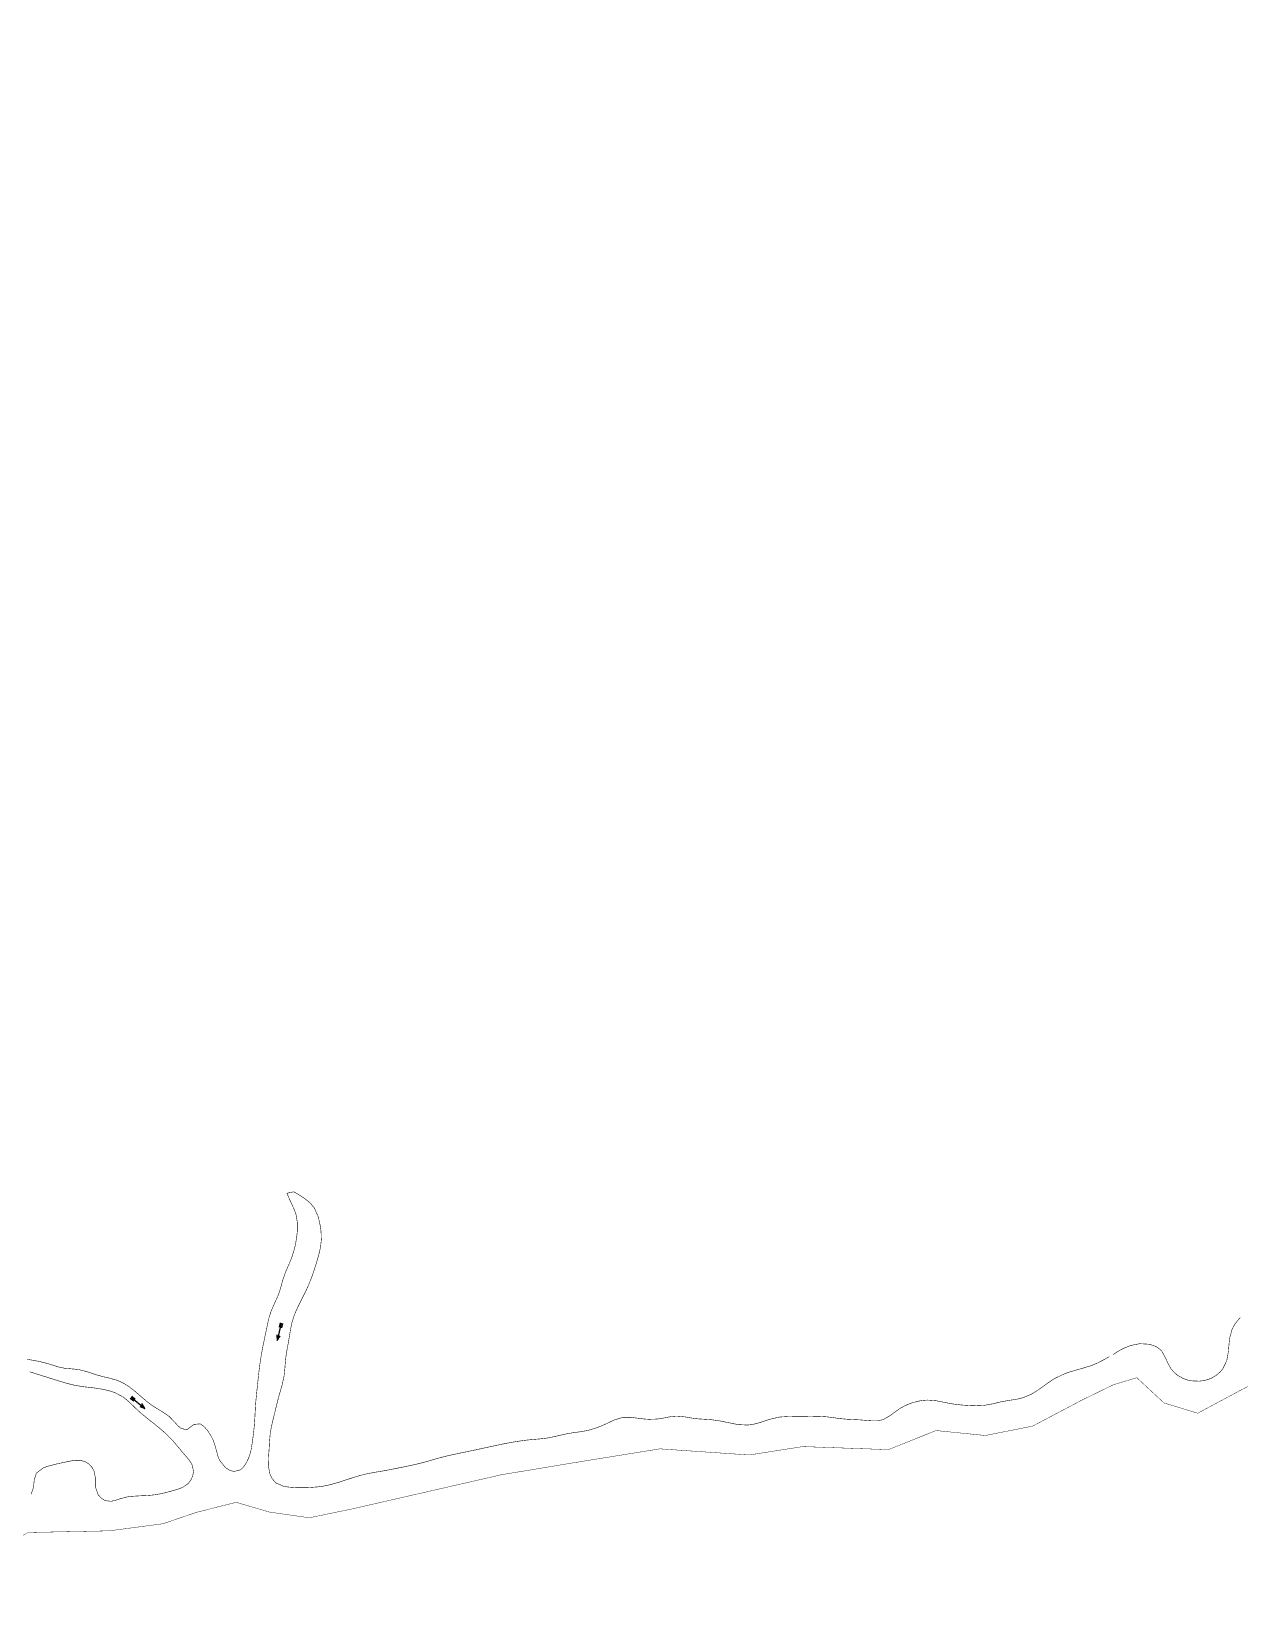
# Model space of a CAD drawing. Extents: x 201549 to 203722, y 4857623 to 4859778.
# Drawn here: x 201955 to 202361, y 4857623 to 4858150 of the extents above; entities that cross this region are included whole.
import ezdxf

# ---------------------------------------------------------------- set-up
doc = ezdxf.new("R2010")
doc.units = 0
doc.header["$LTSCALE"] = 1.5
doc.header["$MEASUREMENT"] = 0
for name, color, linetype in [('HD-CURSO-PERENE', 170, 'CONTINUOUS'), ('HD-TXT-PERENE', 170, 'CONTINUOUS'), ('LM-LIM-SETOR-FISCAL', 7, 'CONTINUOUS')]:
    doc.layers.add(name, color=color, linetype=linetype)
doc.linetypes.add('Limite', pattern='A,20,-3,[130,ltypeshp.shx,S=6.35,R=0,X=0,Y=0],-3,20', length=46)

# ---------------------------------------------------------------- blocks, each defined once
blk = doc.blocks.new('COD035', base_point=(203342.26, 4859498.08))
at = {"layer": 'HD-TXT-PERENE'}
for p, q in [((203342.26, 4859498.485731), (203343.76, 4859498.485731)), ((203342.26, 4859498.085731), (203348.26, 4859498.085731)), ((203342.26, 4859497.685731), (203343.76, 4859497.685731))]:
    blk.add_line(p, q, dxfattribs=at)
blk.add_lwpolyline([(203346.46, 4859497.485731), (203348.26, 4859498.085731), (203346.46, 4859498.685731)], dxfattribs=at)

msp = doc.modelspace()

# ---------------------------------------------------------------- linework, layer by layer
at = {"layer": 'HD-CURSO-PERENE', "const_width": 0.18}
for points in [[(201953.732043, 4857703.315944), (201956.5597, 4857702.805989), (201958.029864, 4857702.508201), (201960.03734, 4857702.014017), (201961.47778, 4857701.579481), (201962.913032, 4857701.123857), (201964.354274, 4857700.703343), (201966.195544, 4857700.310514), (201969.187598, 4857700.048003), (201971.01722, 4857699.851779), (201973.908785, 4857699.108292), (201975.333437, 4857698.621796), (201976.760727, 4857698.134236), (201979.450057, 4857697.399603), (201980.917888, 4857697.077081), (201983.567964, 4857696.365461), (201984.960197, 4857695.806721), (201986.301359, 4857695.119695), (201987.584455, 4857694.324974), (201989.603541, 4857692.799089), (201991.86401, 4857690.831286), (201993.871891, 4857689.142554), (201995.07665, 4857688.223064), (201996.306414, 4857687.363635), (201998.767984, 4857685.884945), (202001.263991, 4857684.204019), (202002.911299, 4857682.529083), (202004.109955, 4857681.195204), (202005.30172, 4857680.107189), (202007.274924, 4857679.631137), (202009.74428, 4857681.432071), (202011.817068, 4857681.62664), (202013.102839, 4857680.717253), (202014.260325, 4857679.40146), (202015.474653, 4857677.532235), (202016.131146, 4857676.178084), (202016.999199, 4857673.574272), (202017.779753, 4857670.700611), (202018.358338, 4857669.300641), (202020.290266, 4857666.922106), (202021.668854, 4857666.046005), (202023.122969, 4857665.599364), (202025.367049, 4857666.176724), (202026.453742, 4857667.231772), (202027.353655, 4857668.605419), (202028.061089, 4857670.119429), (202028.615771, 4857671.754655), (202028.966487, 4857673.216979), (202029.416828, 4857676.116409), (202029.613973, 4857677.65069), (202029.792696, 4857679.141225), (202029.950028, 4857680.641493), (202030.13955, 4857683.141831), (202030.219244, 4857684.640199), (202030.380209, 4857687.631528), (202030.512335, 4857689.347384), (202030.807905, 4857692.333227), (202030.969215, 4857693.825609), (202031.206438, 4857696.061445), (202031.528987, 4857699.043785), (202031.708465, 4857700.533856), (202031.908133, 4857702.020959), (202032.129583, 4857703.505144), (202032.373198, 4857704.985486), (202032.904663, 4857707.821114), (202033.517311, 4857710.755572), (202033.829684, 4857712.223894), (202034.374227, 4857714.84747), (202034.697765, 4857716.316819), (202035.071161, 4857717.769737), (202035.578855, 4857719.344168), (202036.770495, 4857722.095969), (202037.410184, 4857723.456934), (202038.011423, 4857724.831818), (202038.786556, 4857727.104132), (202039.179258, 4857728.553563), (202039.572994, 4857730.003091), (202040.480906, 4857732.598163), (202041.079741, 4857733.975755), (202041.694759, 4857735.346271), (202042.774086, 4857738.075017), (202043.593331, 4857740.951678), (202043.906256, 4857742.429523), (202044.319487, 4857745.12231), (202044.456982, 4857746.642778), (202044.471905, 4857749.16179), (202044.002622, 4857751.944991), (202043.488138, 4857753.443965), (202042.367363, 4857755.910532), (202041.542869, 4857757.645534), (202040.967471, 4857759.112952), (202043.235768, 4857759.600012), (202044.872005, 4857758.656672), (202046.212478, 4857757.789176), (202047.612349, 4857756.799878), (202048.766164, 4857755.833746), (202050.185226, 4857754.115145), (202051.368462, 4857751.416357), (202051.778979, 4857749.922993), (202052.206844, 4857747.814983), (202052.407721, 4857746.317021), (202052.491322, 4857743.339273), (202052.281369, 4857741.383723), (202052.000194, 4857739.907883), (202051.645592, 4857738.441962), (202051.030771, 4857736.254526), (202050.123896, 4857733.397368), (202049.384296, 4857731.262855), (202048.861086, 4857729.855498), (202048.302941, 4857728.462728), (202047.233453, 4857726.098186), (202045.886121, 4857723.419019), (202045.206145, 4857722.077344), (202044.543987, 4857720.720402), (202043.921542, 4857719.347997), (202043.35824, 4857717.954808), (202042.649414, 4857715.744984), (202042.059465, 4857712.80876), (202041.828372, 4857711.322844), (202041.425781, 4857708.948737), (202041.151087, 4857707.472629), (202040.649132, 4857704.516771), (202040.357678, 4857701.712095), (202040.253224, 4857700.21287), (202039.973897, 4857697.595244), (202039.321791, 4857694.673146), (202038.910687, 4857693.226704), (202038.48966, 4857691.782234), (202038.020909, 4857690.074817), (202037.289505, 4857687.16703), (202036.712408, 4857684.799197), (202036.351624, 4857683.34013), (202036.002139, 4857681.878199), (202035.685135, 4857680.41094), (202035.308394, 4857678.127556), (202035.065151, 4857675.139137), (202034.988695, 4857673.639202), (202034.777946, 4857670.672357), (202034.686893, 4857667.678717), (202035.227158, 4857664.790682), (202035.865967, 4857663.373769), (202037.218258, 4857661.767218), (202039.937781, 4857660.612386), (202041.482123, 4857660.378689), (202043.805408, 4857660.206505), (202045.305522, 4857660.159487), (202048.17292, 4857660.202223), (202051.160846, 4857660.424363), (202052.653667, 4857660.617452), (202054.135282, 4857660.875822), (202055.72741, 4857661.236431), (202058.610434, 4857662.064374), (202060.039487, 4857662.526431), (202062.624831, 4857663.381283), (202064.056349, 4857663.835954), (202065.495336, 4857664.259892), (202067.481518, 4857664.763497), (202070.427452, 4857665.323063), (202071.908641, 4857665.568084), (202073.900599, 4857665.914472), (202076.847085, 4857666.476855), (202079.50974, 4857667.013036), (202080.980061, 4857667.313225), (202082.448956, 4857667.620751), (202083.914531, 4857667.942359), (202086.828148, 4857668.654807), (202088.537576, 4857669.133262), (202089.976913, 4857669.556382), (202091.417141, 4857669.976181), (202093.933294, 4857670.644167), (202095.39342, 4857670.987878), (202096.858652, 4857671.311106), (202099.787065, 4857671.926539), (202101.255883, 4857672.231103), (202104.192071, 4857672.844922), (202106.022473, 4857673.237105), (202108.953836, 4857673.874787), (202110.419979, 4857674.19242), (202112.510922, 4857674.636708), (202113.980753, 4857674.937536), (202115.453164, 4857675.224361), (202117.431087, 4857675.57916), (202120.39703, 4857676.026617), (202121.886717, 4857676.206353), (202124.570529, 4857676.449098), (202126.067565, 4857676.571531), (202128.566291, 4857676.870071), (202131.498029, 4857677.481854), (202132.957555, 4857677.83493), (202134.421822, 4857678.171332), (202136.937357, 4857678.615421), (202138.428866, 4857678.815809), (202139.917174, 4857679.018943), (202142.191522, 4857679.432849), (202145.046695, 4857680.290905), (202146.445727, 4857680.842144), (202147.8328, 4857681.455543), (202149.703304, 4857682.348977), (202151.090477, 4857682.975633), (202153.805733, 4857683.782368), (202156.771247, 4857683.783264), (202158.283062, 4857683.591071), (202160.964814, 4857683.253233), (202162.467829, 4857683.149504), (202165.456061, 4857683.235929), (202167.288138, 4857683.525453), (202168.770356, 4857683.824093), (202170.250828, 4857684.085937), (202171.892897, 4857684.227455), (202174.858927, 4857683.941313), (202176.34687, 4857683.673091), (202177.839543, 4857683.431494), (202179.392876, 4857683.274877), (202180.892026, 4857683.185694), (202183.494796, 4857683.018182), (202186.451525, 4857682.594727), (202187.925776, 4857682.308776), (202189.403865, 4857682.000217), (202191.287144, 4857681.613336), (202192.780109, 4857681.361848), (202195.758325, 4857681.210935), (202197.275373, 4857681.401509), (202198.73941, 4857681.736258), (202200.193239, 4857682.164193), (202202.231812, 4857682.825267), (202203.672417, 4857683.270509), (202206.476322, 4857683.903028), (202209.451117, 4857684.086145), (202210.956866, 4857684.064276), (202212.467407, 4857684.025085), (202215.177897, 4857684.037376), (202216.679809, 4857684.091958), (202219.674504, 4857684.150957), (202222.211046, 4857683.99562), (202223.703344, 4857683.812865), (202225.193243, 4857683.603198), (202226.679955, 4857683.40103), (202229.299559, 4857683.157235), (202232.277522, 4857683.017992), (202233.790246, 4857682.93699), (202236.167354, 4857682.73277), (202237.714546, 4857682.6183), (202239.227257, 4857682.622443), (202241.313329, 4857683.029768), (202243.851481, 4857684.530593), (202245.065835, 4857685.474416), (202247.059343, 4857686.862863), (202248.37827, 4857687.593064), (202249.744492, 4857688.212728), (202251.155092, 4857688.723793), (202253.285804, 4857689.276117), (202254.77903, 4857689.509114), (202256.28234, 4857689.607322), (202259.095296, 4857689.387443), (202260.569281, 4857689.10484), (202262.039174, 4857688.784481), (202264.592226, 4857688.311202), (202267.570743, 4857687.967775), (202269.069832, 4857687.850359), (202271.121368, 4857687.726413), (202272.626361, 4857687.685995), (202275.112597, 4857687.80706), (202278.050445, 4857688.341182), (202279.511959, 4857688.690853), (202280.978848, 4857689.035276), (202283.589961, 4857689.508024), (202285.083421, 4857689.725227), (202286.562744, 4857689.97579), (202288.337728, 4857690.416717), (202291.075369, 4857691.596711), (202292.380274, 4857692.358273), (202293.649317, 4857693.193671), (202295.832051, 4857694.763225), (202297.051136, 4857695.640444), (202298.938287, 4857696.86142), (202301.621461, 4857698.180136), (202303.025914, 4857698.723078), (202304.457702, 4857699.204904), (202307.119943, 4857699.974372), (202308.570856, 4857700.372242), (202311.42431, 4857701.271674), (202313.320549, 4857702.067989), (202315.985736, 4857703.453038), (202317.297277, 4857704.191911)], [(202318.571847, 4857704.908912), (202319.827637, 4857705.730758), (202321.125718, 4857706.492638), (202322.466891, 4857707.171043), (202324.560509, 4857707.980496), (202327.51116, 4857708.548625), (202330.465068, 4857708.392961), (202331.99535, 4857707.993023), (202333.393982, 4857707.355309), (202334.855738, 4857706.162696), (202336.275285, 4857703.578217), (202336.86276, 4857702.156457), (202337.983248, 4857700.167892), (202338.957819, 4857699.002744), (202340.090169, 4857698.005708), (202342.095465, 4857696.855386), (202343.524637, 4857696.364877), (202345.015826, 4857696.065317), (202347.450875, 4857695.962767), (202348.959186, 4857696.138404), (202350.426772, 4857696.510571), (202351.828368, 4857697.089677), (202353.33352, 4857698.025788), (202354.488627, 4857699.03789), (202355.467163, 4857700.205614), (202356.742735, 4857702.857318), (202357.277512, 4857705.816034), (202357.41385, 4857707.346593), (202357.575935, 4857709.167417), (202357.777689, 4857710.677524), (202358.584257, 4857713.531499), (202359.381797, 4857714.983994), (202360.27702, 4857716.191788), (202361.284624, 4857717.334862)], [(201954.971748, 4857658.001987), (201955.577527, 4857659.562028), (201955.874336, 4857661.176517), (201956.042322, 4857662.736335), (201956.739492, 4857665.079933), (201959.026799, 4857666.794056), (201960.546478, 4857667.350955), (201963.36381, 4857668.096937), (201966.2527, 4857668.729787), (201968.42445, 4857669.169023), (201969.964142, 4857669.37335), (201971.47862, 4857669.363221), (201973.054292, 4857668.966252), (201974.349656, 4857668.166011), (201975.422048, 4857667.025319), (201976.175994, 4857665.663198), (201976.567866, 4857663.549449), (201976.547258, 4857662.038768), (201976.563079, 4857660.532157), (201977.526441, 4857657.782011), (201978.605773, 4857656.605068), (201979.921014, 4857655.815394), (201981.878777, 4857655.598663), (201983.351081, 4857655.932033), (201984.841306, 4857656.42997), (201987.169935, 4857657.048587), (201988.656145, 4857657.25873), (201991.635731, 4857657.439605), (201993.373326, 4857657.510716), (201994.874675, 4857657.602656), (201997.016703, 4857657.840146), (201999.933793, 4857658.444011), (202001.386617, 4857658.8289), (202002.851492, 4857659.238215), (202004.328512, 4857659.670432), (202005.752345, 4857660.205607), (202007.686231, 4857661.481015), (202008.643768, 4857662.704016), (202009.290703, 4857664.149652), (202009.557381, 4857665.675502), (202009.038871, 4857667.986925), (202008.236358, 4857669.260026), (202007.245413, 4857670.463412), (202005.528407, 4857672.457025), (202004.575731, 4857673.618406), (202002.662229, 4857675.883583), (202001.568509, 4857677.049407), (202000.49754, 4857678.101808), (201999.386788, 4857679.119177), (201997.459611, 4857680.746008), (201996.286747, 4857681.681469), (201994.094982, 4857683.406803), (201991.784545, 4857685.316257), (201990.665465, 4857686.317875), (201989.098998, 4857687.839189), (201988.022088, 4857688.893733), (201985.900313, 4857690.652715), (201983.248592, 4857692.051807), (201981.822822, 4857692.560281), (201979.473579, 4857693.161335), (201976.51364, 4857693.64253), (201973.941892, 4857693.941911), (201972.450197, 4857694.117649), (201969.83275, 4857694.530511), (201966.925176, 4857695.2505), (201965.484907, 4857695.679159), (201962.955352, 4857696.463563), (201961.519587, 4857696.910513), (201958.815109, 4857697.759988), (201955.983465, 4857698.655394), (201954.545527, 4857699.094861)]]:
    msp.add_lwpolyline(points, dxfattribs=at)
at = {"layer": 'LM-LIM-SETOR-FISCAL', "linetype": 'Limite', "ltscale": 0.1, "const_width": 0.13, "flags": 128}
msp.add_lwpolyline([(203690.260081, 4857945.070709), (203624.634323, 4857876.322086), (203597.483031, 4857858.402645), (203529.936951, 4857817.251163), (203477.865481, 4857798.204621), (203470.255508, 4857794.734503), (203461.352554, 4857793.163394), (203446.975153, 4857796.8587), (203434.268062, 4857794.37427), (203415.032253, 4857783.068658), (203402.126694, 4857778.711644), (203386.003618, 4857774.608536), (203366.6323, 4857771.115492), (203345.157893, 4857770.830854), (203324.568024, 4857761.841833), (203301.581821, 4857760.866899), (203281.417715, 4857748.511746), (203252.78859, 4857741.388472), (203232.306394, 4857736.754404), (203212.334562, 4857736.296293), (203164.13965, 4857735.679698), (203138.99187, 4857736.954266), (203129.680407, 4857738.01055), (203095.984474, 4857727.896851), (203076.140726, 4857727.494996), (203025.014879, 4857721.40905), (203013.097806, 4857722.309608), (202992.105773, 4857719.939497), (202979.44632, 4857721.489532), (202964.645261, 4857723.459119), (202953.753944, 4857723.719881), (202948.567743, 4857734.588869), (202940.56683, 4857731.445097), (202928.292667, 4857726.395284), (202921.586801, 4857725.262879), (202891.249062, 4857717.013101), (202861.035745, 4857717.951775), (202843.379163, 4857715.343702), (202826.226463, 4857711.657758), (202804.140432, 4857707.443751), (202790.771355, 4857705.517518), (202768.577753, 4857708.236936), (202742.152032, 4857707.156689), (202736.174828, 4857706.655519), (202713.938929, 4857709.927449), (202695.611231, 4857706.369079), (202673.258666, 4857705.478725), (202656.72527, 4857701.372747), (202629.28054, 4857702.0954), (202612.6653, 4857697.207584), (202591.913663, 4857697.17112), (202573.082963, 4857699.207561), (202562.981881, 4857701.348758), (202542.231335, 4857696.463209), (202527.692121, 4857697.497329), (202506.011184, 4857700.954059), (202495.762995, 4857701.67688), (202477.853417, 4857695.637221), (202451.601566, 4857695.14746), (202439.72292, 4857695.152163), (202414.832804, 4857702.264138), (202409.505623, 4857708.382417), (202404.550581, 4857702.764348), (202392.386131, 4857694.909473), (202374.402744, 4857694.375334), (202370.790504, 4857707.218853), (202367.880357, 4857708.81308), (202365.097896, 4857694.881213), (202346.982515, 4857685.19854), (202335.643949, 4857688.651167), (202326.525916, 4857697.119411), (202318.576754, 4857694.737974), (202307.818302, 4857689.468212), (202291.471974, 4857680.842357), (202275.589764, 4857677.708389), (202259.053519, 4857679.374097), (202243.073737, 4857672.961005), (202214.272961, 4857673.983007), (202196.235748, 4857671.160004), (202166.262371, 4857673.222085), (202137.067905, 4857668.508741), (202112.979693, 4857664.510834), (202063.331805, 4857653.140334), (202048.493217, 4857650.054933), (202035.091784, 4857651.969478), (202023.899221, 4857655.255238), (202010.52796, 4857651.884532), (201999.307441, 4857648.055643), (201981.197242, 4857645.667621), (201954.082742, 4857645.121141), (201945.697725, 4857640.894606), (201931.391917, 4857630.157612), (201908.026813, 4857622.950269), (201883.4729, 4857629.270611), (201877.508406, 4857642.469721), (201854.745798, 4857639.06854), (201839.350138, 4857636.086338), (201828.34266, 4857631.211106), (201818.072406, 4857630.661005), (201791.730674, 4857645.716636), (201783.325652, 4857653.738781), (201774.365733, 4857662.184936), (201765.573826, 4857663.836912), (201752.290529, 4857659.858284), (201735.04564, 4857660.887584), (201727.455562, 4857670.187429), (201720.531788, 4857683.341011), (201712.157613, 4857700.626833), (201694.727347, 4857720.897673), (201679.589184, 4857740.191677), (201657.32648, 4857767.233141), (201654.564139, 4857799.822595), (201653.168948, 4857816.601418), (201648.897983, 4857832.521318), (201641.426502, 4857850.868289), (201624.439538, 4857878.124504), (201609.705016, 4857904.118762), (201594.767048, 4857924.49684), (201579.688593, 4857946.624543), (201574.368593, 4857976.270242), (201571.408411, 4858003.505486), (201566.936517, 4858039.389321), (201564.764318, 4858078.72263), (201562.269694, 4858104.600839), (201551.757007, 4858133.952949), (201551.186373, 4858156.429924), (201549.119269, 4858170.401701), (201549.246745, 4858186.104627), (201554.678227, 4858203.249655), (201558.171305, 4858220.410541), (201560.177107, 4858236.514509), (201560.415055, 4858239.809246), (201559.788221, 4858242.511434), (201551.336892, 4858249.701553), (201552.157199, 4858261.553469), (201556.911984, 4858273.515997), (201560.097639, 4858284.875736), (201560.510399, 4858299.28515), (201557.624238, 4858311.705049), (201560.009833, 4858320.099542), (201561.981178, 4858326.691836), (201566.707313, 4858341.650918), (201582.546234, 4858358.27629), (201591.67817, 4858367.066748), (201615.096765, 4858382.768909), (201643.467678, 4858408.340795), (201662.426287, 4858428.461694), (201687.49864, 4858456.872452), (201695.711751, 4858480.503996), (201697.241213, 4858493.368461), (201708.122023, 4858512.454588), (201708.913728, 4858524.199447), (201718.579722, 4858544.463789), (201733.577492, 4858559.16074), (201748.497093, 4858572.745024), (201759.62483, 4858585.08596), (201772.517183, 4858599.8166), (201797.761054, 4858621.167174), (201813.769148, 4858629.66302), (201830.418521, 4858646.310562), (201849.011501, 4858664.504513), (201851.314022, 4858668.825445), (201857.549066, 4858681.544401), (201862.42871, 4858685.799557), (201865.966242, 4858689.749341), (201865.68234, 4858691.625443), (201857.763701, 4858695.442229), (201850.485155, 4858704.533181), (201847.54822, 4858723.831601), (201858.251257, 4858731.66627), (201858.92976, 4858736.348746), (201856.131935, 4858739.11135), (201855.153114, 4858759.016886), (201862.856619, 4858771.755825), (201872.56032, 4858788.598255), (201887.559021, 4858785.607288), (201894.924798, 4858786.689227), (201898.748315, 4858791.479933), (201901.748118, 4858797.019428), (201899.947285, 4858805.270061), (201902.159269, 4858816.15094), (201916.649053, 4858830.131738), (201922.681108, 4858839.197621), (201923.717945, 4858848.876055), (201927.12082, 4858860.1517), (201927.274817, 4858875.017476), (201925.508092, 4858896.764205), (201942.625428, 4858910.622255), (201947.555532, 4858919.314093), (201951.803836, 4858928.782451), (201954.266441, 4858935.163408), (201959.271015, 4858947.314055), (201964.479977, 4858959.592926), (201967.152407, 4858968.266465), (201964.55435, 4858976.487948), (201962.894294, 4858991.279376), (201964.900793, 4859004.827319), (201964.6517, 4859016.898797), (201965.696998, 4859030.808415), (201969.531889, 4859045.576569), (201975.75863, 4859052.20621), (201969.45004, 4859055.850905), (201965.009026, 4859070.898106), (201965.069362, 4859074.030336), (201963.476629, 4859075.991683), (201953.10009, 4859077.836379), (201942.441068, 4859084.073053), (201934.726475, 4859088.201758), (201918.16488, 4859094.012892), (201910.256895, 4859096.550971), (201893.421427, 4859107.28582), (201885.268901, 4859113.680363), (201864.45443, 4859121.529069), (201850.623658, 4859135.609088), (201846.963877, 4859146.620609), (201855.767516, 4859165.416404), (201875.347527, 4859164.308429), (201889.044993, 4859157.340855), (201904.349852, 4859149.80302), (201927.90161, 4859138.922585), (201938.715832, 4859134.958824), (201957.005609, 4859130.242277), (201977.026771, 4859120.820983), (201985.806231, 4859116.11566), (201991.168531, 4859121.52132), (201992.488353, 4859131.751117), (202001.404985, 4859144.188737), (202015.237277, 4859158.295848), (202027.695168, 4859169.318871), (202029.771608, 4859171.898113), (202033.776454, 4859179.091552), (202035.381378, 4859188.589823), (202041.175735, 4859202.289727), (202053.436878, 4859210.693244), (202063.459078, 4859216.99753), (202072.268869, 4859222.32438), (202115.036275, 4859252.473476), (202125.947129, 4859260.226968), (202138.444739, 4859271.495305), (202150.532591, 4859280.714854), (202161.391171, 4859291.368554), (202178.868205, 4859308.22401), (202191.586615, 4859321.29274), (202216.729868, 4859343.200113), (202238.66378, 4859364.13703), (202250.52502, 4859378.676083), (202258.974753, 4859394.377128), (202266.679718, 4859404.602088), (202275.065891, 4859412.387653), (202302.264215, 4859448.149551), (202318.584229, 4859468.798856), (202327.347328, 4859478.500068), (202334.691915, 4859489.468295), (202339.506578, 4859500.644952), (202345.514817, 4859507.599166), (202371.864321, 4859545.024292), (202393.198162, 4859572.010698), (202405.581673, 4859587.830346), (202410.327797, 4859597.458197), (202419.27763, 4859633.664342), (202416.989486, 4859654.974178), (202411.731424, 4859697.413521), (202412.757426, 4859719.590937), (202436.124438, 4859738.613146), (202462.873067, 4859753.35892), (202485.340162, 4859765.605573), (202495.831881, 4859771.875287), (202497.599834, 4859778.209393), (202518.345276, 4859756.508353), (202515.743454, 4859740.717238), (202514.723698, 4859716.086214), (202516.920095, 4859683.767801), (202522.647194, 4859658.696813), (202527.07528, 4859650.692195), (202529.970568, 4859644.731309), (202535.420521, 4859636.897001), (202545.468872, 4859621.994786), (202558.357019, 4859606.657609), (202585.8358, 4859573.559083), (202599.806104, 4859558.80064), (202612.899885, 4859544.220382), (202638.909787, 4859517.064978), (202649.659036, 4859507.002602), (202668.16042, 4859487.524508), (202676.088824, 4859478.493485), (202694.285339, 4859460.440182), (202710.86304, 4859442.826375), (202712.459386, 4859440.945228), (202729.879978, 4859422.216603), (202741.931615, 4859409.354739), (202746.608706, 4859404.490444), (202753.347688, 4859397.029427), (202761.114193, 4859388.430797), (202780.521657, 4859366.71292), (202787.470106, 4859359.175299), (202792.305962, 4859354.009726), (202805.952922, 4859338.966966), (202827.483001, 4859315.28388), (202860.2174, 4859279.107138), (202891.663582, 4859248.038398), (202903.615874, 4859235.095065), (202918.084292, 4859218.768396), (202940.542465, 4859195.291329), (202956.34755, 4859178.52201), (202968.266176, 4859165.295182), (202978.719379, 4859155.296466), (202993.717452, 4859134.390061), (203000.802797, 4859124.358547), (203012.351422, 4859108.484298), (203027.622616, 4859089.716281), (203037.680048, 4859069.601416), (203043.700341, 4859058.903498), (203054.3, 4859060.91), (203065.69, 4859063.18), (203071.14, 4859057.81), (203074.16, 4859054.84), (203084.88, 4859044.28), (203097.92, 4859031.43), (203104.75, 4859024.55), (203111.15, 4859018.12), (203119.81, 4859009.41), (203127.17, 4859002), (203135.63, 4858993.48), (203144.95, 4858984.1), (203153.42, 4858975.59), (203163.08, 4858965.86), (203173.19, 4858955.69), (203182.56, 4858946.25), (203191.76, 4858937.01), (203198.08, 4858930.3), (203204.43, 4858923.55), (203216.13, 4858910.9), (203222.97, 4858903.52), (203233.78, 4858891.83), (203245.73, 4858878.91), (203264.33, 4858858.8), (203273.98, 4858848.42), (203284.55, 4858837.04), (203303.21, 4858816.97), (203311.9, 4858807.61), (203329.84, 4858788.31), (203337.74, 4858779.49), (203353.23, 4858762.39), (203359.11, 4858755.91), (203364.48, 4858749.97), (203370.86, 4858742.93), (203380.58, 4858732.21), (203389.39, 4858722.58), (203398.64, 4858712.48), (203405.71, 4858704.76), (203410.16, 4858699.89), (203415.55, 4858694), (203420.33, 4858688.78), (203441.21, 4858665.98), (203450.56, 4858656.22), (203473.18, 4858631.13), (203477.89, 4858625.9), (203722.237123, 4858356.395713), (203690.000636, 4858326.668344), (203710.985762, 4858303.396246), (203696.285447, 4858225.222295), (203632.07909, 4858167.69374), (203616.580022, 4858183.192808), (203573.182632, 4858142.895231)], close=True, dxfattribs=at)

# ---------------------------------------------------------------- block references
at = {"layer": 'HD-TXT-PERENE'}
for p, rotation in [((202039.030166, 4857715.449729), 257), ((201988.574711, 4857690.577322), 321)]:
    msp.add_blockref('COD035', p, dxfattribs=dict(at, rotation=rotation))

doc.saveas('drawing.dxf')
